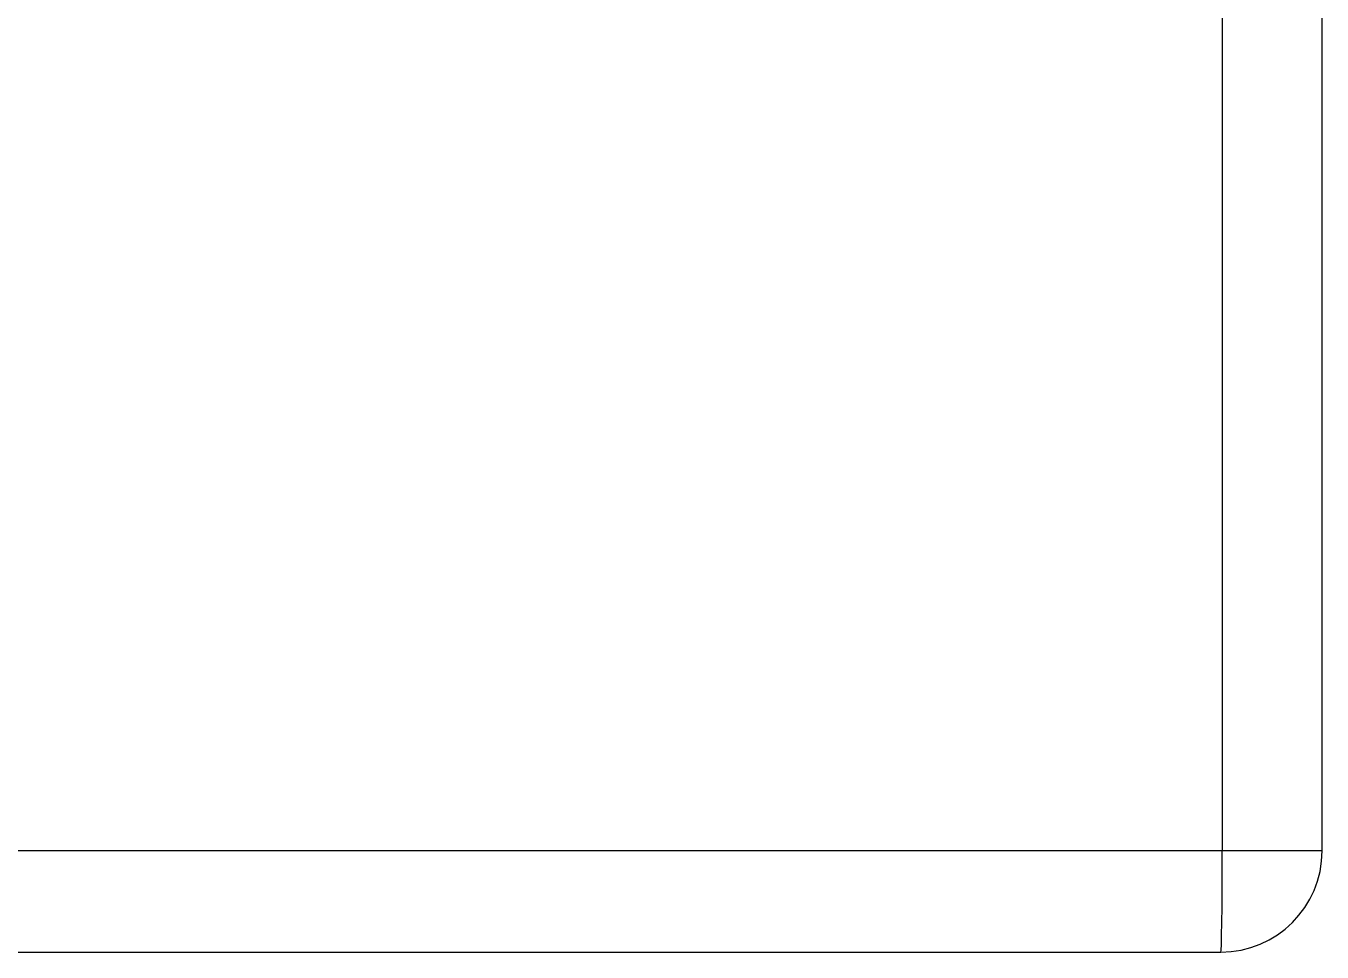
# Model space of a CAD drawing. Extents: x 2.75 to 8.34, y 2.35 to 7.17.
# Drawn here: x 3.0175 to 3.0676, y 6.2814 to 6.3172 of the extents above; entities that cross this region are included whole.
import ezdxf

# ---------------------------------------------------------------- set-up
doc = ezdxf.new("R2010")
doc.units = 0
doc.header["$LTSCALE"] = 0.5
doc.layers.add('TANGENT_LINES', color=7, linetype='CONTINUOUS')
doc.layers.add('VISIBLE', color=7, linetype='CONTINUOUS')

msp = doc.modelspace()

# ---------------------------------------------------------------- linework, layer by layer
at = {"layer": 'TANGENT_LINES'}
for p, q in [((3.063705, 6.384991), (3.063705, 6.285303)), ((3.063705, 6.285303), (2.927148, 6.285303)), ((3.06756, 6.285303), (3.063705, 6.285303))]:
    msp.add_line(p, q, dxfattribs=at)
msp.add_lwpolyline([(3.063654, 6.281397), (3.063664, 6.281472), (3.063674, 6.281695), (3.063682, 6.282055), (3.06369, 6.282541), (3.063697, 6.283133), (3.063701, 6.283809), (3.063704, 6.284541), (3.063705, 6.285303)], dxfattribs=at)
at = {"layer": 'VISIBLE'}
for p, q in [((3.06756, 6.285303), (3.06756, 6.384991)), ((2.925277, 6.281397), (3.063654, 6.281397))]:
    msp.add_line(p, q, dxfattribs=at)
msp.add_arc((3.063654, 6.285303), 0.003906, 270, 0, dxfattribs=at)

doc.saveas('drawing.dxf')
